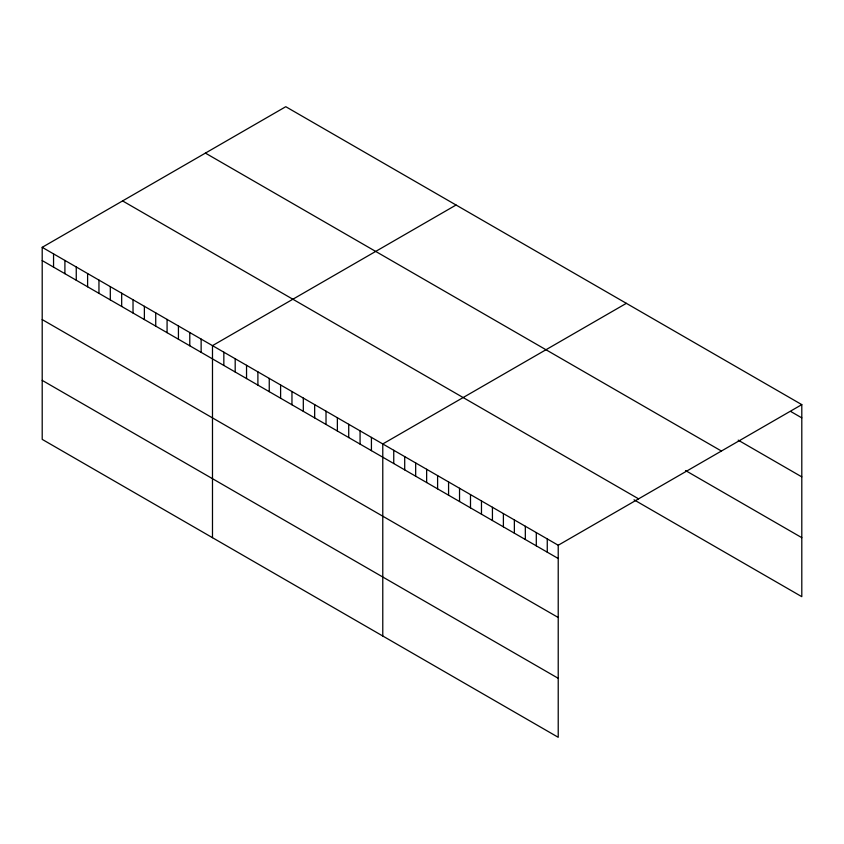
<?xml version="1.0" encoding="UTF-8"?>
<svg xmlns="http://www.w3.org/2000/svg" width="844" height="844" viewBox="0 0 844 844"><rect width="100%" height="100%" fill="white"/><g stroke="black" fill="none" stroke-linecap="round" stroke-linejoin="round"><path stroke-width="1.27" d="M42.2 247.324L558.222 545.245L558.222 737.297L42.2 439.376L42.2 247.324L285.778 106.703L801.8 404.624L801.8 596.676L634.023 499.817M456.066 205.018L212.488 345.639L212.488 537.691M626.354 303.334L382.775 443.955L382.775 636.007M558.222 545.245L801.8 404.624M790.839 411.545L801.8 417.875M738.205 440.157L801.8 476.881M205.398 153.102L721.42 451.034M685.56 470.562L801.8 537.67M122.58 200.914L638.602 498.846M42.2 260.574L558.222 558.506M42.2 319.581L558.222 617.502M42.2 380.37L558.222 678.302M547.26 538.915L547.26 552.176M536.299 532.585L536.299 545.846M525.327 526.255L525.327 539.506M514.365 519.925L514.365 533.176M503.393 513.595L503.393 526.846M492.432 507.265L492.432 520.516M481.47 500.935L481.47 514.186M470.498 494.605L470.498 507.856M459.537 488.275L459.537 501.526M448.575 481.945L448.575 495.196M437.603 475.615L437.603 488.866M426.642 469.275L426.642 482.536M415.67 462.945L415.67 476.206M404.709 456.615L404.709 469.876M393.747 450.285L393.747 463.535M371.423 437.403L371.423 450.654M360.072 430.851L360.072 444.102M348.72 424.289L348.72 437.551M337.368 417.738L337.368 430.989M326.016 411.186L326.016 424.437M314.664 404.624L314.664 417.885M303.312 398.073L303.312 411.323M291.961 391.521L291.961 404.772M280.609 384.969L280.609 398.22M269.247 378.407L269.247 391.669M257.895 371.856L257.895 385.107M246.543 365.304L246.543 378.555M235.191 358.753L235.191 372.004M223.839 352.191L223.839 365.452M201.136 339.088L201.136 352.338M189.784 332.536L189.784 345.787M178.432 325.974L178.432 339.235M167.08 319.422L167.08 332.673M155.729 312.871L155.729 326.122M144.377 306.319L144.377 319.57M133.025 299.757L133.025 313.018M121.673 293.206L121.673 306.456M110.311 286.654L110.311 299.905M98.959 280.092L98.959 293.353M87.607 273.54L87.607 286.791M76.255 266.989L76.255 280.24M64.904 260.437L64.904 273.688M53.552 253.875L53.552 267.137"/></g></svg>
